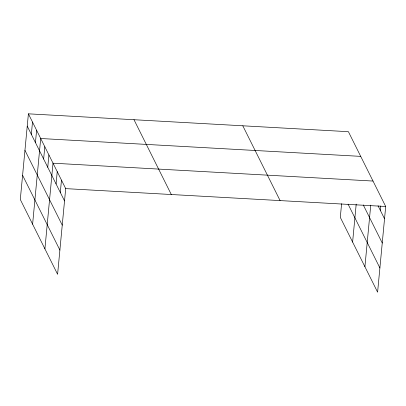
<?xml version="1.0" encoding="UTF-8"?>
<svg xmlns="http://www.w3.org/2000/svg" width="406" height="406" viewBox="0 0 406 406"><rect width="100%" height="100%" fill="white"/><g stroke="black" fill="none" stroke-linecap="round" stroke-linejoin="round"><path stroke-width="0.61" d="M28.4 113.827L20.3 199.513L57.596 274.309L65.696 188.623L28.4 113.827L348.404 131.691L385.7 206.487L377.6 292.173L340.304 217.377L341.598 203.716M31.338 134.361L32.5 122.054M35.444 142.587L36.606 130.28M32.607 224.193L40.707 138.512L360.711 156.376M43.645 159.04L44.807 146.739M47.751 167.267L48.913 154.965M44.914 248.878L53.013 163.192L373.018 181.056M56.079 183.974L57.241 171.667M60.306 192.449L61.468 180.147M352.611 242.062L356.199 204.122M364.918 266.742L370.744 205.157M380.31 210.313L380.716 206.009M65.696 188.623L385.7 206.487M378.057 205.791L384.538 218.793M363.279 204.959L382.249 243.006M348.064 204.132L379.889 267.955M242.803 125.799L280.099 200.589M134 119.724L171.296 194.52M27.238 126.134L64.534 200.924M24.949 150.347L62.24 225.142M22.589 175.296L59.885 250.091"/></g></svg>
